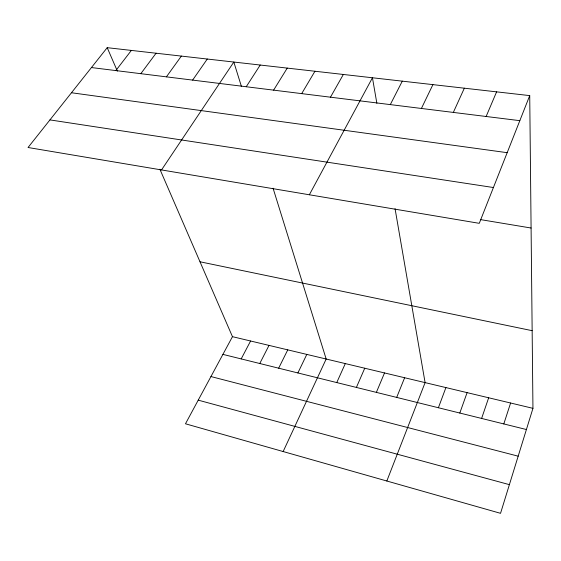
<?xml version="1.0" encoding="UTF-8"?>
<svg xmlns="http://www.w3.org/2000/svg" width="561" height="561" viewBox="0 0 561 561"><rect width="100%" height="100%" fill="white"/><g stroke="black" fill="none" stroke-linecap="round" stroke-linejoin="round"><path stroke-width="0.84" d="M529.724 95.608L479.276 223.327L28.05 147.508L107.207 47.678L529.724 95.608L532.95 408.338L500.538 513.322L185.474 423.786L232.464 336.677L159.885 169.219M503.806 423.934L510.608 403.008M481.611 418.436L488.666 397.777M459.81 413.043L467.103 392.63M438.393 407.735L445.918 387.581M386.831 481.008L425.098 382.616L395.056 208.671M396.683 397.412L404.635 377.735M376.361 392.377L384.523 372.939M486.128 116.492L496.597 91.85M356.389 387.434L364.748 368.226M336.754 382.574L345.303 363.584M453.33 112.424L464.34 88.189M283.151 451.542L326.172 359.026L273.06 188.201M297.891 372.953L306.797 354.405M421.402 108.462L432.917 84.627M278.67 368.191L287.751 349.861M390.302 104.605L402.293 81.156M259.771 363.514L269.014 345.394M241.188 358.914L250.592 341.004M309.356 194.772L372.448 77.769L376.866 103.329M330.471 97.193L343.346 74.466M301.685 93.624L314.952 71.247M273.607 90.146L287.253 68.105M246.223 86.745L260.22 65.041M161.526 169.934L233.825 62.047L241.44 86.52M192.626 80.104L207.282 59.031M166.407 76.85L181.364 56.093M140.818 73.68L156.063 53.225M115.839 70.581L131.351 50.42M91.443 67.558L519.823 120.664M71.471 92.747L507.179 152.683M49.943 119.9L493.414 187.528M480.511 219.61L531.092 228.025M200.004 261.784L532.151 330.681M232.464 336.677L532.95 408.338M222.913 354.384L526.407 429.53M210.95 376.557L518.182 456.177M198.229 400.147L509.388 484.648M107.207 47.678L117.368 71.121"/></g></svg>
